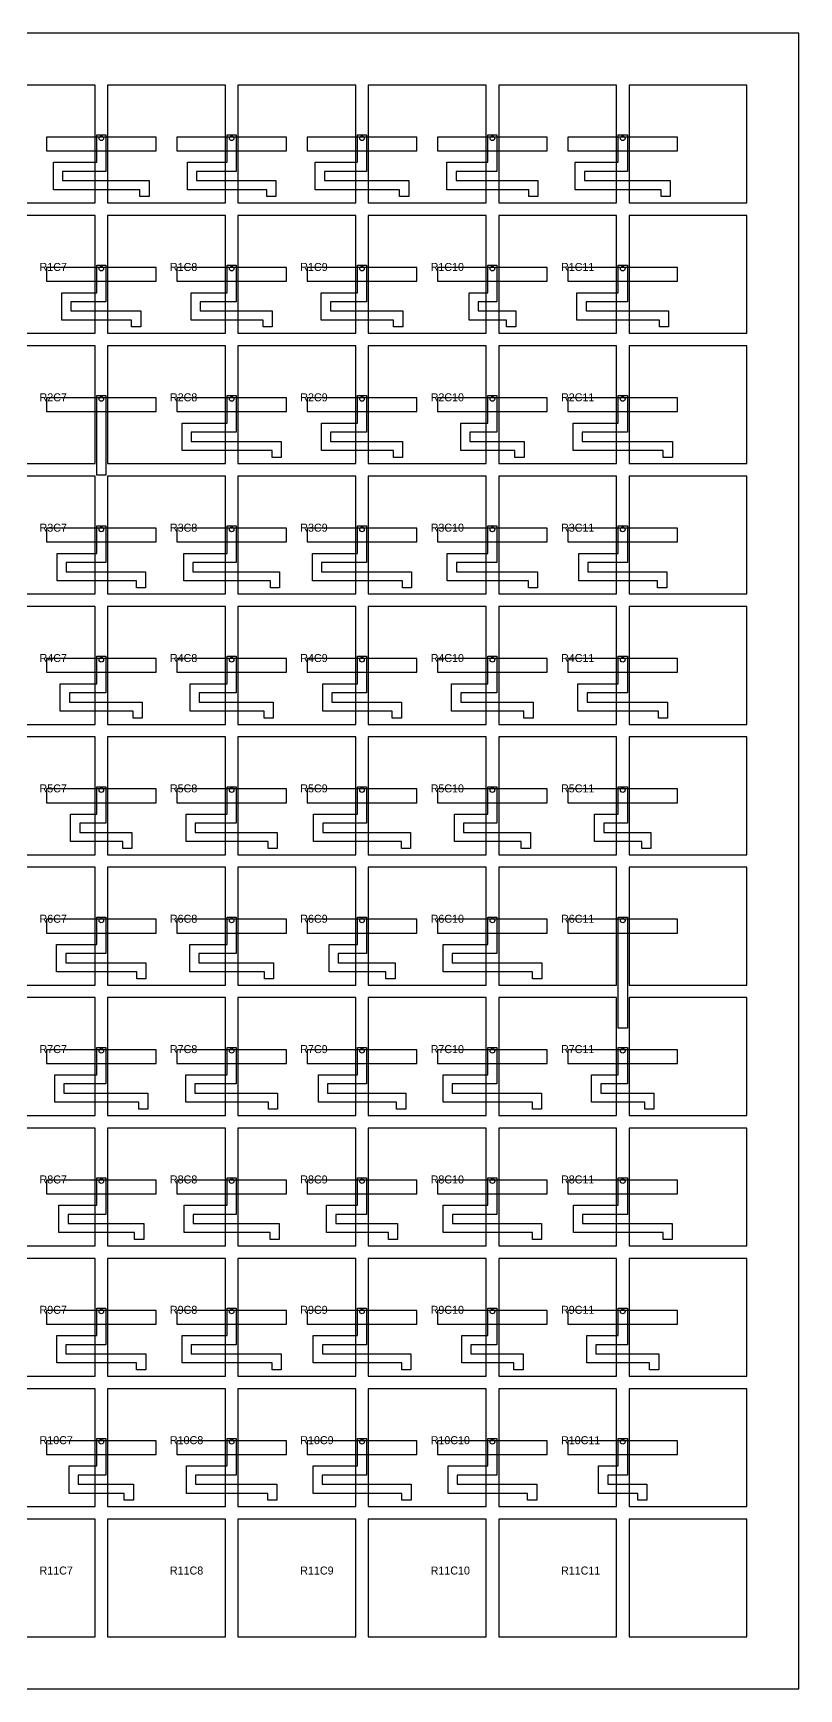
# Model space of a CAD drawing. Header units: millimetres. Extents: x -36.2 to 36.2, y -36.2 to 36.2.
# Drawn here: x 2.7 to 36.2, y -36.2 to 36.2 of the extents above; entities that cross this region are included whole.
import ezdxf

# ---------------------------------------------------------------- set-up
doc = ezdxf.new("R2010")
doc.units = ezdxf.units.MM
for name, color, linetype in [('BOARD_OUTLINE', 7, 'Continuous'), ('L1_PATCH', 1, 'Continuous'), ('L2_GND_BOARD', 3, 'Continuous'), ('L2_GND_SLOT', 3, 'Continuous'), ('L3_STRIP', 5, 'Continuous'), ('TEXT', 8, 'Continuous'), ('VIA', 6, 'Continuous')]:
    doc.layers.add(name, color=color, linetype=linetype)

msp = doc.modelspace()

# ---------------------------------------------------------------- linework, layer by layer
at = {"layer": 'BOARD_OUTLINE'}
msp.add_lwpolyline([(36.2, -36.2), (36.2, 36.2), (-36.2, 36.2), (-36.2, -36.2)], close=True, dxfattribs=at)
at = {"layer": 'L1_PATCH'}
for points in [[(5.425, 28.775), (5.425, 33.925), (0.275, 33.925), (0.275, 28.775)], [(11.125, 28.775), (11.125, 33.925), (5.975, 33.925), (5.975, 28.775)], [(16.825, 28.775), (16.825, 33.925), (11.675, 33.925), (11.675, 28.775)], [(22.525, 28.775), (22.525, 33.925), (17.375, 33.925), (17.375, 28.775)], [(28.225, 28.775), (28.225, 33.925), (23.075, 33.925), (23.075, 28.775)], [(33.925, 28.775), (33.925, 33.925), (28.775, 33.925), (28.775, 28.775)], [(5.425, 23.075), (5.425, 28.225), (0.275, 28.225), (0.275, 23.075)], [(11.125, 23.075), (11.125, 28.225), (5.975, 28.225), (5.975, 23.075)], [(16.825, 23.075), (16.825, 28.225), (11.675, 28.225), (11.675, 23.075)], [(22.525, 23.075), (22.525, 28.225), (17.375, 28.225), (17.375, 23.075)], [(28.225, 23.075), (28.225, 28.225), (23.075, 28.225), (23.075, 23.075)], [(33.925, 23.075), (33.925, 28.225), (28.775, 28.225), (28.775, 23.075)], [(5.425, 17.375), (5.425, 22.525), (0.275, 22.525), (0.275, 17.375)], [(11.125, 17.375), (11.125, 22.525), (5.975, 22.525), (5.975, 17.375)], [(16.825, 17.375), (16.825, 22.525), (11.675, 22.525), (11.675, 17.375)], [(22.525, 17.375), (22.525, 22.525), (17.375, 22.525), (17.375, 17.375)], [(28.225, 17.375), (28.225, 22.525), (23.075, 22.525), (23.075, 17.375)], [(33.925, 17.375), (33.925, 22.525), (28.775, 22.525), (28.775, 17.375)], [(5.425, 11.675), (5.425, 16.825), (0.275, 16.825), (0.275, 11.675)], [(11.125, 11.675), (11.125, 16.825), (5.975, 16.825), (5.975, 11.675)], [(16.825, 11.675), (16.825, 16.825), (11.675, 16.825), (11.675, 11.675)], [(22.525, 11.675), (22.525, 16.825), (17.375, 16.825), (17.375, 11.675)], [(28.225, 11.675), (28.225, 16.825), (23.075, 16.825), (23.075, 11.675)], [(33.925, 11.675), (33.925, 16.825), (28.775, 16.825), (28.775, 11.675)], [(5.425, 5.975), (5.425, 11.125), (0.275, 11.125), (0.275, 5.975)], [(11.125, 5.975), (11.125, 11.125), (5.975, 11.125), (5.975, 5.975)], [(16.825, 5.975), (16.825, 11.125), (11.675, 11.125), (11.675, 5.975)], [(22.525, 5.975), (22.525, 11.125), (17.375, 11.125), (17.375, 5.975)], [(28.225, 5.975), (28.225, 11.125), (23.075, 11.125), (23.075, 5.975)], [(33.925, 5.975), (33.925, 11.125), (28.775, 11.125), (28.775, 5.975)], [(5.425, 0.275), (5.425, 5.425), (0.275, 5.425), (0.275, 0.275)], [(11.125, 0.275), (11.125, 5.425), (5.975, 5.425), (5.975, 0.275)], [(16.825, 0.275), (16.825, 5.425), (11.675, 5.425), (11.675, 0.275)], [(22.525, 0.275), (22.525, 5.425), (17.375, 5.425), (17.375, 0.275)], [(28.225, 0.275), (28.225, 5.425), (23.075, 5.425), (23.075, 0.275)], [(33.925, 0.275), (33.925, 5.425), (28.775, 5.425), (28.775, 0.275)], [(5.425, -5.425), (5.425, -0.275), (0.275, -0.275), (0.275, -5.425)], [(11.125, -5.425), (11.125, -0.275), (5.975, -0.275), (5.975, -5.425)], [(16.825, -5.425), (16.825, -0.275), (11.675, -0.275), (11.675, -5.425)], [(22.525, -5.425), (22.525, -0.275), (17.375, -0.275), (17.375, -5.425)], [(28.225, -5.425), (28.225, -0.275), (23.075, -0.275), (23.075, -5.425)], [(33.925, -5.425), (33.925, -0.275), (28.775, -0.275), (28.775, -5.425)], [(5.425, -11.125), (5.425, -5.975), (0.275, -5.975), (0.275, -11.125)], [(11.125, -11.125), (11.125, -5.975), (5.975, -5.975), (5.975, -11.125)], [(16.825, -11.125), (16.825, -5.975), (11.675, -5.975), (11.675, -11.125)], [(22.525, -11.125), (22.525, -5.975), (17.375, -5.975), (17.375, -11.125)], [(28.225, -11.125), (28.225, -5.975), (23.075, -5.975), (23.075, -11.125)], [(33.925, -11.125), (33.925, -5.975), (28.775, -5.975), (28.775, -11.125)], [(5.425, -16.825), (5.425, -11.675), (0.275, -11.675), (0.275, -16.825)], [(11.125, -16.825), (11.125, -11.675), (5.975, -11.675), (5.975, -16.825)], [(16.825, -16.825), (16.825, -11.675), (11.675, -11.675), (11.675, -16.825)], [(22.525, -16.825), (22.525, -11.675), (17.375, -11.675), (17.375, -16.825)], [(28.225, -16.825), (28.225, -11.675), (23.075, -11.675), (23.075, -16.825)], [(33.925, -16.825), (33.925, -11.675), (28.775, -11.675), (28.775, -16.825)], [(5.425, -22.525), (5.425, -17.375), (0.275, -17.375), (0.275, -22.525)], [(11.125, -22.525), (11.125, -17.375), (5.975, -17.375), (5.975, -22.525)], [(16.825, -22.525), (16.825, -17.375), (11.675, -17.375), (11.675, -22.525)], [(22.525, -22.525), (22.525, -17.375), (17.375, -17.375), (17.375, -22.525)], [(28.225, -22.525), (28.225, -17.375), (23.075, -17.375), (23.075, -22.525)], [(33.925, -22.525), (33.925, -17.375), (28.775, -17.375), (28.775, -22.525)], [(5.425, -28.225), (5.425, -23.075), (0.275, -23.075), (0.275, -28.225)], [(11.125, -28.225), (11.125, -23.075), (5.975, -23.075), (5.975, -28.225)], [(16.825, -28.225), (16.825, -23.075), (11.675, -23.075), (11.675, -28.225)], [(22.525, -28.225), (22.525, -23.075), (17.375, -23.075), (17.375, -28.225)], [(28.225, -28.225), (28.225, -23.075), (23.075, -23.075), (23.075, -28.225)], [(33.925, -28.225), (33.925, -23.075), (28.775, -23.075), (28.775, -28.225)], [(5.425, -33.925), (5.425, -28.775), (0.275, -28.775), (0.275, -33.925)], [(11.125, -33.925), (11.125, -28.775), (5.975, -28.775), (5.975, -33.925)], [(16.825, -33.925), (16.825, -28.775), (11.675, -28.775), (11.675, -33.925)], [(22.525, -33.925), (22.525, -28.775), (17.375, -28.775), (17.375, -33.925)], [(28.225, -33.925), (28.225, -28.775), (23.075, -28.775), (23.075, -33.925)], [(33.925, -33.925), (33.925, -28.775), (28.775, -28.775), (28.775, -33.925)]]:
    msp.add_lwpolyline(points, close=True, dxfattribs=at)
at = {"layer": 'L2_GND_BOARD'}
msp.add_lwpolyline([(36.2, -36.2), (36.2, 36.2), (-36.2, 36.2), (-36.2, -36.2)], close=True, dxfattribs=at)
at = {"layer": 'L2_GND_SLOT'}
for points in [[(8.1, 31.05), (8.1, 31.65), (3.3, 31.65), (3.3, 31.05)], [(13.8, 31.05), (13.8, 31.65), (9, 31.65), (9, 31.05)], [(19.5, 31.05), (19.5, 31.65), (14.7, 31.65), (14.7, 31.05)], [(25.2, 31.05), (25.2, 31.65), (20.4, 31.65), (20.4, 31.05)], [(30.9, 31.05), (30.9, 31.65), (26.1, 31.65), (26.1, 31.05)], [(8.1, 25.35), (8.1, 25.95), (3.3, 25.95), (3.3, 25.35)], [(13.8, 25.35), (13.8, 25.95), (9, 25.95), (9, 25.35)], [(19.5, 25.35), (19.5, 25.95), (14.7, 25.95), (14.7, 25.35)], [(25.2, 25.35), (25.2, 25.95), (20.4, 25.95), (20.4, 25.35)], [(30.9, 25.35), (30.9, 25.95), (26.1, 25.95), (26.1, 25.35)], [(8.1, 19.65), (8.1, 20.25), (3.3, 20.25), (3.3, 19.65)], [(13.8, 19.65), (13.8, 20.25), (9, 20.25), (9, 19.65)], [(19.5, 19.65), (19.5, 20.25), (14.7, 20.25), (14.7, 19.65)], [(25.2, 19.65), (25.2, 20.25), (20.4, 20.25), (20.4, 19.65)], [(30.9, 19.65), (30.9, 20.25), (26.1, 20.25), (26.1, 19.65)], [(8.1, 13.95), (8.1, 14.55), (3.3, 14.55), (3.3, 13.95)], [(13.8, 13.95), (13.8, 14.55), (9, 14.55), (9, 13.95)], [(19.5, 13.95), (19.5, 14.55), (14.7, 14.55), (14.7, 13.95)], [(25.2, 13.95), (25.2, 14.55), (20.4, 14.55), (20.4, 13.95)], [(30.9, 13.95), (30.9, 14.55), (26.1, 14.55), (26.1, 13.95)], [(8.1, 8.25), (8.1, 8.85), (3.3, 8.85), (3.3, 8.25)], [(13.8, 8.25), (13.8, 8.85), (9, 8.85), (9, 8.25)], [(19.5, 8.25), (19.5, 8.85), (14.7, 8.85), (14.7, 8.25)], [(25.2, 8.25), (25.2, 8.85), (20.4, 8.85), (20.4, 8.25)], [(30.9, 8.25), (30.9, 8.85), (26.1, 8.85), (26.1, 8.25)], [(8.1, 2.55), (8.1, 3.15), (3.3, 3.15), (3.3, 2.55)], [(13.8, 2.55), (13.8, 3.15), (9, 3.15), (9, 2.55)], [(19.5, 2.55), (19.5, 3.15), (14.7, 3.15), (14.7, 2.55)], [(25.2, 2.55), (25.2, 3.15), (20.4, 3.15), (20.4, 2.55)], [(30.9, 2.55), (30.9, 3.15), (26.1, 3.15), (26.1, 2.55)], [(8.1, -3.15), (8.1, -2.55), (3.3, -2.55), (3.3, -3.15)], [(13.8, -3.15), (13.8, -2.55), (9, -2.55), (9, -3.15)], [(19.5, -3.15), (19.5, -2.55), (14.7, -2.55), (14.7, -3.15)], [(25.2, -3.15), (25.2, -2.55), (20.4, -2.55), (20.4, -3.15)], [(30.9, -3.15), (30.9, -2.55), (26.1, -2.55), (26.1, -3.15)], [(8.1, -8.85), (8.1, -8.25), (3.3, -8.25), (3.3, -8.85)], [(13.8, -8.85), (13.8, -8.25), (9, -8.25), (9, -8.85)], [(19.5, -8.85), (19.5, -8.25), (14.7, -8.25), (14.7, -8.85)], [(25.2, -8.85), (25.2, -8.25), (20.4, -8.25), (20.4, -8.85)], [(30.9, -8.85), (30.9, -8.25), (26.1, -8.25), (26.1, -8.85)], [(8.1, -14.55), (8.1, -13.95), (3.3, -13.95), (3.3, -14.55)], [(13.8, -14.55), (13.8, -13.95), (9, -13.95), (9, -14.55)], [(19.5, -14.55), (19.5, -13.95), (14.7, -13.95), (14.7, -14.55)], [(25.2, -14.55), (25.2, -13.95), (20.4, -13.95), (20.4, -14.55)], [(30.9, -14.55), (30.9, -13.95), (26.1, -13.95), (26.1, -14.55)], [(8.1, -20.25), (8.1, -19.65), (3.3, -19.65), (3.3, -20.25)], [(13.8, -20.25), (13.8, -19.65), (9, -19.65), (9, -20.25)], [(19.5, -20.25), (19.5, -19.65), (14.7, -19.65), (14.7, -20.25)], [(25.2, -20.25), (25.2, -19.65), (20.4, -19.65), (20.4, -20.25)], [(30.9, -20.25), (30.9, -19.65), (26.1, -19.65), (26.1, -20.25)], [(8.1, -25.95), (8.1, -25.35), (3.3, -25.35), (3.3, -25.95)], [(13.8, -25.95), (13.8, -25.35), (9, -25.35), (9, -25.95)], [(19.5, -25.95), (19.5, -25.35), (14.7, -25.35), (14.7, -25.95)], [(25.2, -25.95), (25.2, -25.35), (20.4, -25.35), (20.4, -25.95)], [(30.9, -25.95), (30.9, -25.35), (26.1, -25.35), (26.1, -25.95)]]:
    msp.add_lwpolyline(points, close=True, dxfattribs=at)
at = {"layer": 'L3_STRIP'}
for points in [[(4.01, 30.15), (4.01, 29.75), (7.79, 29.75), (7.79, 29.05), (7.39, 29.05), (7.39, 29.35), (3.61, 29.35), (3.61, 30.55), (5.5, 30.55), (5.5, 30.65), (5.5, 31.75), (5.9, 31.75), (5.9, 30.65), (5.9, 30.15)], [(9.869, 30.15), (9.869, 29.75), (13.331, 29.75), (13.331, 29.05), (12.931, 29.05), (12.931, 29.35), (9.469, 29.35), (9.469, 30.55), (11.2, 30.55), (11.2, 30.65), (11.2, 31.75), (11.6, 31.75), (11.6, 30.65), (11.6, 30.15)], [(15.457, 30.15), (15.457, 29.75), (19.143, 29.75), (19.143, 29.05), (18.743, 29.05), (18.743, 29.35), (15.057, 29.35), (15.057, 30.55), (16.9, 30.55), (16.9, 30.65), (16.9, 31.75), (17.3, 31.75), (17.3, 30.65), (17.3, 30.15)], [(21.21, 30.15), (21.21, 29.75), (24.79, 29.75), (24.79, 29.05), (24.39, 29.05), (24.39, 29.35), (20.81, 29.35), (20.81, 30.55), (22.6, 30.55), (22.6, 30.65), (22.6, 31.75), (23, 31.75), (23, 30.65), (23, 30.15)], [(26.822, 30.15), (26.822, 29.75), (30.578, 29.75), (30.578, 29.05), (30.178, 29.05), (30.178, 29.35), (26.422, 29.35), (26.422, 30.55), (28.3, 30.55), (28.3, 30.65), (28.3, 31.75), (28.7, 31.75), (28.7, 30.65), (28.7, 30.15)], [(4.374, 24.45), (4.374, 24.05), (7.426, 24.05), (7.426, 23.35), (7.026, 23.35), (7.026, 23.65), (3.974, 23.65), (3.974, 24.85), (5.5, 24.85), (5.5, 24.95), (5.5, 26.05), (5.9, 26.05), (5.9, 24.95), (5.9, 24.45)], [(10.028, 24.45), (10.028, 24.05), (13.172, 24.05), (13.172, 23.35), (12.772, 23.35), (12.772, 23.65), (9.628, 23.65), (9.628, 24.85), (11.2, 24.85), (11.2, 24.95), (11.2, 26.05), (11.6, 26.05), (11.6, 24.95), (11.6, 24.45)], [(15.719, 24.45), (15.719, 24.05), (18.881, 24.05), (18.881, 23.35), (18.481, 23.35), (18.481, 23.65), (15.319, 23.65), (15.319, 24.85), (16.9, 24.85), (16.9, 24.95), (16.9, 26.05), (17.3, 26.05), (17.3, 24.95), (17.3, 24.45)], [(22.182, 24.45), (22.182, 24.05), (23.818, 24.05), (23.818, 23.35), (23.418, 23.35), (23.418, 23.65), (21.782, 23.65), (21.782, 24.85), (22.6, 24.85), (22.6, 24.95), (22.6, 26.05), (23, 26.05), (23, 24.95), (23, 24.45)], [(26.894, 24.45), (26.894, 24.05), (30.506, 24.05), (30.506, 23.35), (30.106, 23.35), (30.106, 23.65), (26.494, 23.65), (26.494, 24.85), (28.3, 24.85), (28.3, 24.95), (28.3, 26.05), (28.7, 26.05), (28.7, 24.95), (28.7, 24.45)], [(5.5, 16.87), (5.5, 19.25), (5.5, 20.35), (5.9, 20.35), (5.9, 19.25), (5.9, 16.87)], [(9.63, 18.75), (9.63, 18.35), (13.57, 18.35), (13.57, 17.65), (13.17, 17.65), (13.17, 17.95), (9.23, 17.95), (9.23, 19.15), (11.2, 19.15), (11.2, 19.25), (11.2, 20.35), (11.6, 20.35), (11.6, 19.25), (11.6, 18.75)], [(15.728, 18.75), (15.728, 18.35), (18.872, 18.35), (18.872, 17.65), (18.472, 17.65), (18.472, 17.95), (15.328, 17.95), (15.328, 19.15), (16.9, 19.15), (16.9, 19.25), (16.9, 20.35), (17.3, 20.35), (17.3, 19.25), (17.3, 18.75)], [(21.814, 18.75), (21.814, 18.35), (24.186, 18.35), (24.186, 17.65), (23.786, 17.65), (23.786, 17.95), (21.414, 17.95), (21.414, 19.15), (22.6, 19.15), (22.6, 19.25), (22.6, 20.35), (23, 20.35), (23, 19.25), (23, 18.75)], [(26.73, 18.75), (26.73, 18.35), (30.67, 18.35), (30.67, 17.65), (30.27, 17.65), (30.27, 17.95), (26.33, 17.95), (26.33, 19.15), (28.3, 19.15), (28.3, 19.25), (28.3, 20.35), (28.7, 20.35), (28.7, 19.25), (28.7, 18.75)], [(4.166, 13.05), (4.166, 12.65), (7.634, 12.65), (7.634, 11.95), (7.234, 11.95), (7.234, 12.25), (3.766, 12.25), (3.766, 13.45), (5.5, 13.45), (5.5, 13.55), (5.5, 14.65), (5.9, 14.65), (5.9, 13.55), (5.9, 13.05)], [(9.707, 13.05), (9.707, 12.65), (13.493, 12.65), (13.493, 11.95), (13.093, 11.95), (13.093, 12.25), (9.307, 12.25), (9.307, 13.45), (11.2, 13.45), (11.2, 13.55), (11.2, 14.65), (11.6, 14.65), (11.6, 13.55), (11.6, 13.05)], [(15.33, 13.05), (15.33, 12.65), (19.27, 12.65), (19.27, 11.95), (18.87, 11.95), (18.87, 12.25), (14.93, 12.25), (14.93, 13.45), (16.9, 13.45), (16.9, 13.55), (16.9, 14.65), (17.3, 14.65), (17.3, 13.55), (17.3, 13.05)], [(21.227, 13.05), (21.227, 12.65), (24.773, 12.65), (24.773, 11.95), (24.373, 11.95), (24.373, 12.25), (20.827, 12.25), (20.827, 13.45), (22.6, 13.45), (22.6, 13.55), (22.6, 14.65), (23, 14.65), (23, 13.55), (23, 13.05)], [(26.975, 13.05), (26.975, 12.65), (30.425, 12.65), (30.425, 11.95), (30.025, 11.95), (30.025, 12.25), (26.575, 12.25), (26.575, 13.45), (28.3, 13.45), (28.3, 13.55), (28.3, 14.65), (28.7, 14.65), (28.7, 13.55), (28.7, 13.05)], [(4.306, 7.35), (4.306, 6.95), (7.494, 6.95), (7.494, 6.25), (7.094, 6.25), (7.094, 6.55), (3.906, 6.55), (3.906, 7.75), (5.5, 7.75), (5.5, 7.85), (5.5, 8.95), (5.9, 8.95), (5.9, 7.85), (5.9, 7.35)], [(9.984, 7.35), (9.984, 6.95), (13.216, 6.95), (13.216, 6.25), (12.816, 6.25), (12.816, 6.55), (9.584, 6.55), (9.584, 7.75), (11.2, 7.75), (11.2, 7.85), (11.2, 8.95), (11.6, 8.95), (11.6, 7.85), (11.6, 7.35)], [(15.781, 7.35), (15.781, 6.95), (18.819, 6.95), (18.819, 6.25), (18.419, 6.25), (18.419, 6.55), (15.381, 6.55), (15.381, 7.75), (16.9, 7.75), (16.9, 7.85), (16.9, 8.95), (17.3, 8.95), (17.3, 7.85), (17.3, 7.35)], [(21.419, 7.35), (21.419, 6.95), (24.581, 6.95), (24.581, 6.25), (24.181, 6.25), (24.181, 6.55), (21.019, 6.55), (21.019, 7.75), (22.6, 7.75), (22.6, 7.85), (22.6, 8.95), (23, 8.95), (23, 7.85), (23, 7.35)], [(26.939, 7.35), (26.939, 6.95), (30.461, 6.95), (30.461, 6.25), (30.061, 6.25), (30.061, 6.55), (26.539, 6.55), (26.539, 7.75), (28.3, 7.75), (28.3, 7.85), (28.3, 8.95), (28.7, 8.95), (28.7, 7.85), (28.7, 7.35)], [(4.759, 1.65), (4.759, 1.25), (7.041, 1.25), (7.041, 0.55), (6.641, 0.55), (6.641, 0.85), (4.359, 0.85), (4.359, 2.05), (5.5, 2.05), (5.5, 2.15), (5.5, 3.25), (5.9, 3.25), (5.9, 2.15), (5.9, 1.65)], [(9.81, 1.65), (9.81, 1.25), (13.39, 1.25), (13.39, 0.55), (12.99, 0.55), (12.99, 0.85), (9.41, 0.85), (9.41, 2.05), (11.2, 2.05), (11.2, 2.15), (11.2, 3.25), (11.6, 3.25), (11.6, 2.15), (11.6, 1.65)], [(15.381, 1.65), (15.381, 1.25), (19.219, 1.25), (19.219, 0.55), (18.819, 0.55), (18.819, 0.85), (14.981, 0.85), (14.981, 2.05), (16.9, 2.05), (16.9, 2.15), (16.9, 3.25), (17.3, 3.25), (17.3, 2.15), (17.3, 1.65)], [(21.537, 1.65), (21.537, 1.25), (24.463, 1.25), (24.463, 0.55), (24.063, 0.55), (24.063, 0.85), (21.137, 0.85), (21.137, 2.05), (22.6, 2.05), (22.6, 2.15), (22.6, 3.25), (23, 3.25), (23, 2.15), (23, 1.65)], [(27.671, 1.65), (27.671, 1.25), (29.729, 1.25), (29.729, 0.55), (29.329, 0.55), (29.329, 0.85), (27.271, 0.85), (27.271, 2.05), (28.3, 2.05), (28.3, 2.15), (28.3, 3.25), (28.7, 3.25), (28.7, 2.15), (28.7, 1.65)], [(4.147, -4.05), (4.147, -4.45), (7.653, -4.45), (7.653, -5.15), (7.253, -5.15), (7.253, -4.85), (3.747, -4.85), (3.747, -3.65), (5.5, -3.65), (5.5, -3.55), (5.5, -2.45), (5.9, -2.45), (5.9, -3.55), (5.9, -4.05)], [(9.97, -4.05), (9.97, -4.45), (13.23, -4.45), (13.23, -5.15), (12.83, -5.15), (12.83, -4.85), (9.57, -4.85), (9.57, -3.65), (11.2, -3.65), (11.2, -3.55), (11.2, -2.45), (11.6, -2.45), (11.6, -3.55), (11.6, -4.05)], [(16.057, -4.05), (16.057, -4.45), (18.543, -4.45), (18.543, -5.15), (18.143, -5.15), (18.143, -4.85), (15.657, -4.85), (15.657, -3.65), (16.9, -3.65), (16.9, -3.55), (16.9, -2.45), (17.3, -2.45), (17.3, -3.55), (17.3, -4.05)], [(21.045, -4.05), (21.045, -4.45), (24.955, -4.45), (24.955, -5.15), (24.555, -5.15), (24.555, -4.85), (20.645, -4.85), (20.645, -3.65), (22.6, -3.65), (22.6, -3.55), (22.6, -2.45), (23, -2.45), (23, -3.55), (23, -4.05)], [(28.3, -7.313), (28.3, -3.55), (28.3, -2.45), (28.7, -2.45), (28.7, -3.55), (28.7, -7.313)], [(4.063, -9.75), (4.063, -10.15), (7.737, -10.15), (7.737, -10.85), (7.337, -10.85), (7.337, -10.55), (3.663, -10.55), (3.663, -9.35), (5.5, -9.35), (5.5, -9.25), (5.5, -8.15), (5.9, -8.15), (5.9, -9.25), (5.9, -9.75)], [(9.794, -9.75), (9.794, -10.15), (13.406, -10.15), (13.406, -10.85), (13.006, -10.85), (13.006, -10.55), (9.394, -10.55), (9.394, -9.35), (11.2, -9.35), (11.2, -9.25), (11.2, -8.15), (11.6, -8.15), (11.6, -9.25), (11.6, -9.75)], [(15.591, -9.75), (15.591, -10.15), (19.009, -10.15), (19.009, -10.85), (18.609, -10.85), (18.609, -10.55), (15.191, -10.55), (15.191, -9.35), (16.9, -9.35), (16.9, -9.25), (16.9, -8.15), (17.3, -8.15), (17.3, -9.25), (17.3, -9.75)], [(21.046, -9.75), (21.046, -10.15), (24.954, -10.15), (24.954, -10.85), (24.554, -10.85), (24.554, -10.55), (20.646, -10.55), (20.646, -9.35), (22.6, -9.35), (22.6, -9.25), (22.6, -8.15), (23, -8.15), (23, -9.25), (23, -9.75)], [(27.539, -9.75), (27.539, -10.15), (29.861, -10.15), (29.861, -10.85), (29.461, -10.85), (29.461, -10.55), (27.139, -10.55), (27.139, -9.35), (28.3, -9.35), (28.3, -9.25), (28.3, -8.15), (28.7, -8.15), (28.7, -9.25), (28.7, -9.75)], [(4.247, -15.45), (4.247, -15.85), (7.553, -15.85), (7.553, -16.55), (7.153, -16.55), (7.153, -16.25), (3.847, -16.25), (3.847, -15.05), (5.5, -15.05), (5.5, -14.95), (5.5, -13.85), (5.9, -13.85), (5.9, -14.95), (5.9, -15.45)], [(9.723, -15.45), (9.723, -15.85), (13.477, -15.85), (13.477, -16.55), (13.077, -16.55), (13.077, -16.25), (9.323, -16.25), (9.323, -15.05), (11.2, -15.05), (11.2, -14.95), (11.2, -13.85), (11.6, -13.85), (11.6, -14.95), (11.6, -15.45)], [(15.949, -15.45), (15.949, -15.85), (18.651, -15.85), (18.651, -16.55), (18.251, -16.55), (18.251, -16.25), (15.549, -16.25), (15.549, -15.05), (16.9, -15.05), (16.9, -14.95), (16.9, -13.85), (17.3, -13.85), (17.3, -14.95), (17.3, -15.45)], [(21.053, -15.45), (21.053, -15.85), (24.947, -15.85), (24.947, -16.55), (24.547, -16.55), (24.547, -16.25), (20.653, -16.25), (20.653, -15.05), (22.6, -15.05), (22.6, -14.95), (22.6, -13.85), (23, -13.85), (23, -14.95), (23, -15.45)], [(26.739, -15.45), (26.739, -15.85), (30.661, -15.85), (30.661, -16.55), (30.261, -16.55), (30.261, -16.25), (26.339, -16.25), (26.339, -15.05), (28.3, -15.05), (28.3, -14.95), (28.3, -13.85), (28.7, -13.85), (28.7, -14.95), (28.7, -15.45)], [(4.156, -21.15), (4.156, -21.55), (7.644, -21.55), (7.644, -22.25), (7.244, -22.25), (7.244, -21.95), (3.756, -21.95), (3.756, -20.75), (5.5, -20.75), (5.5, -20.65), (5.5, -19.55), (5.9, -19.55), (5.9, -20.65), (5.9, -21.15)], [(9.63, -21.15), (9.63, -21.55), (13.57, -21.55), (13.57, -22.25), (13.17, -22.25), (13.17, -21.95), (9.23, -21.95), (9.23, -20.75), (11.2, -20.75), (11.2, -20.65), (11.2, -19.55), (11.6, -19.55), (11.6, -20.65), (11.6, -21.15)], [(15.367, -21.15), (15.367, -21.55), (19.233, -21.55), (19.233, -22.25), (18.833, -22.25), (18.833, -21.95), (14.967, -21.95), (14.967, -20.75), (16.9, -20.75), (16.9, -20.65), (16.9, -19.55), (17.3, -19.55), (17.3, -20.65), (17.3, -21.15)], [(21.859, -21.15), (21.859, -21.55), (24.141, -21.55), (24.141, -22.25), (23.741, -22.25), (23.741, -21.95), (21.459, -21.95), (21.459, -20.75), (22.6, -20.75), (22.6, -20.65), (22.6, -19.55), (23, -19.55), (23, -20.65), (23, -21.15)], [(27.327, -21.15), (27.327, -21.55), (30.073, -21.55), (30.073, -22.25), (29.673, -22.25), (29.673, -21.95), (26.927, -21.95), (26.927, -20.75), (28.3, -20.75), (28.3, -20.65), (28.3, -19.55), (28.7, -19.55), (28.7, -20.65), (28.7, -21.15)], [(4.696, -26.85), (4.696, -27.25), (7.104, -27.25), (7.104, -27.95), (6.704, -27.95), (6.704, -27.65), (4.296, -27.65), (4.296, -26.45), (5.5, -26.45), (5.5, -26.35), (5.5, -25.25), (5.9, -25.25), (5.9, -26.35), (5.9, -26.85)], [(9.821, -26.85), (9.821, -27.25), (13.379, -27.25), (13.379, -27.95), (12.979, -27.95), (12.979, -27.65), (9.421, -27.65), (9.421, -26.45), (11.2, -26.45), (11.2, -26.35), (11.2, -25.25), (11.6, -25.25), (11.6, -26.35), (11.6, -26.85)], [(15.358, -26.85), (15.358, -27.25), (19.242, -27.25), (19.242, -27.95), (18.842, -27.95), (18.842, -27.65), (14.958, -27.65), (14.958, -26.45), (16.9, -26.45), (16.9, -26.35), (16.9, -25.25), (17.3, -25.25), (17.3, -26.35), (17.3, -26.85)], [(21.263, -26.85), (21.263, -27.25), (24.737, -27.25), (24.737, -27.95), (24.337, -27.95), (24.337, -27.65), (20.863, -27.65), (20.863, -26.45), (22.6, -26.45), (22.6, -26.35), (22.6, -25.25), (23, -25.25), (23, -26.35), (23, -26.85)], [(27.843, -26.85), (27.843, -27.25), (29.557, -27.25), (29.557, -27.95), (29.157, -27.95), (29.157, -27.65), (27.443, -27.65), (27.443, -26.45), (28.3, -26.45), (28.3, -26.35), (28.3, -25.25), (28.7, -25.25), (28.7, -26.35), (28.7, -26.85)]]:
    msp.add_lwpolyline(points, close=True, dxfattribs=at)
at = {"layer": 'VIA'}
for centre in [(5.7, 31.6), (11.4, 31.6), (17.1, 31.6), (22.8, 31.6), (28.5, 31.6), (5.7, 25.9), (11.4, 25.9), (17.1, 25.9), (22.8, 25.9), (28.5, 25.9), (5.7, 20.2), (11.4, 20.2), (17.1, 20.2), (22.8, 20.2), (28.5, 20.2), (5.7, 14.5), (11.4, 14.5), (17.1, 14.5), (22.8, 14.5), (28.5, 14.5), (5.7, 8.8), (11.4, 8.8), (17.1, 8.8), (22.8, 8.8), (28.5, 8.8), (5.7, 3.1), (11.4, 3.1), (17.1, 3.1), (22.8, 3.1), (28.5, 3.1), (5.7, -2.6), (11.4, -2.6), (17.1, -2.6), (22.8, -2.6), (28.5, -2.6), (5.7, -8.3), (11.4, -8.3), (17.1, -8.3), (22.8, -8.3), (28.5, -8.3), (5.7, -14), (11.4, -14), (17.1, -14), (22.8, -14), (28.5, -14), (5.7, -19.7), (11.4, -19.7), (17.1, -19.7), (22.8, -19.7), (28.5, -19.7), (5.7, -25.4), (11.4, -25.4), (17.1, -25.4), (22.8, -25.4), (28.5, -25.4)]:
    msp.add_circle(centre, 0.1, dxfattribs=at)

# ---------------------------------------------------------------- texts
at = {"layer": 'TEXT'}
for s, p in [('R1C7', (3, 25.8)), ('R1C8', (8.7, 25.8)), ('R1C9', (14.4, 25.8)), ('R1C10', (20.1, 25.8)), ('R1C11', (25.8, 25.8)), ('R2C7', (3, 20.1)), ('R2C8', (8.7, 20.1)), ('R2C9', (14.4, 20.1)), ('R2C10', (20.1, 20.1)), ('R2C11', (25.8, 20.1)), ('R3C7', (3, 14.4)), ('R3C8', (8.7, 14.4)), ('R3C9', (14.4, 14.4)), ('R3C10', (20.1, 14.4)), ('R3C11', (25.8, 14.4)), ('R4C7', (3, 8.7)), ('R4C8', (8.7, 8.7)), ('R4C9', (14.4, 8.7)), ('R4C10', (20.1, 8.7)), ('R4C11', (25.8, 8.7)), ('R5C7', (3, 3)), ('R5C8', (8.7, 3)), ('R5C9', (14.4, 3)), ('R5C10', (20.1, 3)), ('R5C11', (25.8, 3)), ('R6C7', (3, -2.7)), ('R6C8', (8.7, -2.7)), ('R6C9', (14.4, -2.7)), ('R6C10', (20.1, -2.7)), ('R6C11', (25.8, -2.7)), ('R7C7', (3, -8.4)), ('R7C8', (8.7, -8.4)), ('R7C9', (14.4, -8.4)), ('R7C10', (20.1, -8.4)), ('R7C11', (25.8, -8.4)), ('R8C7', (3, -14.1)), ('R8C8', (8.7, -14.1)), ('R8C9', (14.4, -14.1)), ('R8C10', (20.1, -14.1)), ('R8C11', (25.8, -14.1)), ('R9C7', (3, -19.8)), ('R9C8', (8.7, -19.8)), ('R9C9', (14.4, -19.8)), ('R9C10', (20.1, -19.8)), ('R9C11', (25.8, -19.8)), ('R10C7', (3, -25.5)), ('R10C8', (8.7, -25.5)), ('R10C9', (14.4, -25.5)), ('R10C10', (20.1, -25.5)), ('R10C11', (25.8, -25.5)), ('R11C7', (3, -31.2)), ('R11C8', (8.7, -31.2)), ('R11C9', (14.4, -31.2)), ('R11C10', (20.1, -31.2)), ('R11C11', (25.8, -31.2))]:
    msp.add_text(s, height=0.35, dxfattribs=at).set_placement(p)

doc.saveas('drawing.dxf')
